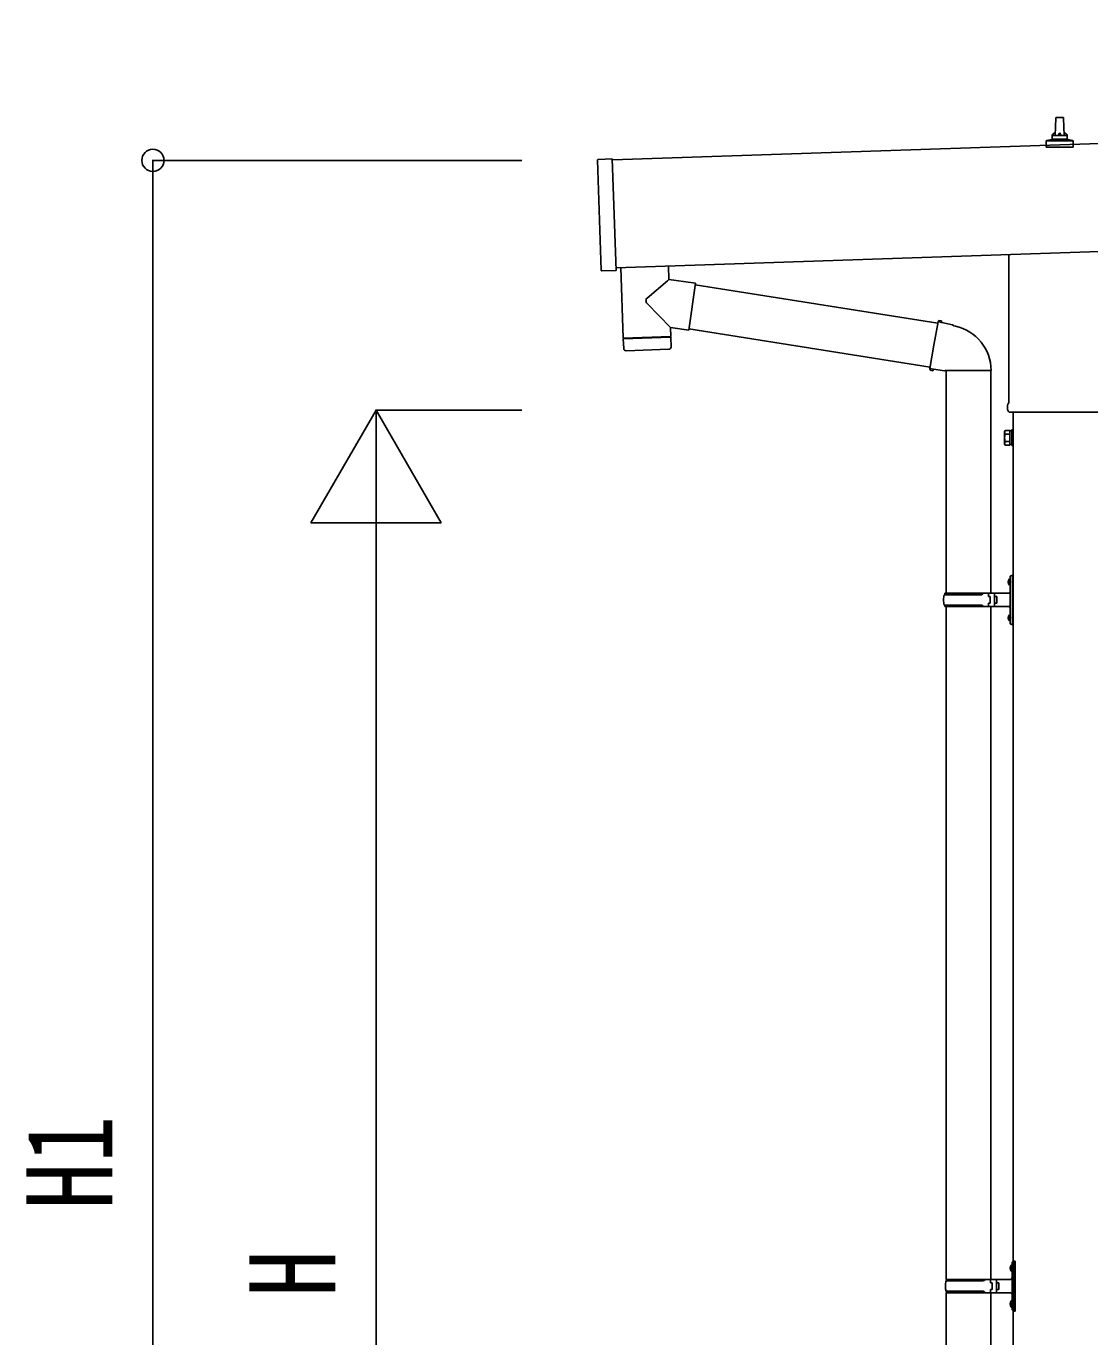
# Model space of a CAD drawing. Units: millimetres, scale not verified. Extents: x -14718 to 14718, y -10395 to 10395.
# Drawn here: x -4895 to -3465, y -596 to 1166 of the extents above; entities that cross this region are included whole.
import ezdxf
from ezdxf.enums import TextEntityAlignment as Align

# ---------------------------------------------------------------- set-up
doc = ezdxf.new("R2010")
doc.units = ezdxf.units.MM
doc.header["$LTSCALE"] = 40
for name, color, linetype in [('0-5_YKK_13', 4, 'Continuous'), ('0-6_YKK_A1', 4, 'Continuous'), ('0-7_YKK_D', 6, 'Continuous')]:
    doc.layers.add(name, color=color, linetype=linetype)
doc.styles.add('ＭＳ ゴシック', font='')
doc.styles.get('ＭＳ ゴシック').set_extended_font_data('MS Gothic')

msp = doc.modelspace()

# ---------------------------------------------------------------- linework, layer by layer
at = {"layer": '0-5_YKK_13'}
for p, q in [((-3511.79, 1018.76), (-3511.06, 1042.29)), ((-3510.06, 1043.26), (-3501.51, 1043.26)), ((-3500.51, 1042.29), (-3499.79, 1018.76)), ((-3524.04, 1003.26), (-3524.04, 1010.97)), ((-3523.66, 1011.76), (-3487.92, 1011.76)), ((-3523.27, 1011.95), (-3516.55, 1013.58)), ((-3516.17, 1013.76), (-3495.41, 1013.76)), ((-3515.79, 1014.55), (-3515.79, 1018.76)), ((-3514.79, 1018.76), (-3496.79, 1018.76)), ((-3495.79, 1014.55), (-3495.79, 1018.76)), ((-3488.3, 1011.95), (-3495.02, 1013.58)), ((-3487.54, 1003.26), (-3487.54, 1010.97)), ((-4106.97, 987.38), (-4125.96, 986.75)), ((-3487.54, 1003.26), (-3524.04, 1003.26)), ((-4121.99, 837.8), (-4126.92, 985.72)), ((-3574.09, 659.27), (-3574.09, 858.78)), ((-4031.5, 843.4), (-4030.9, 825.21)), ((-3995.3, 820.15), (-4004.26, 757.09)), ((-3995.56, 818.33), (-3669.66, 766.44)), ((-4028.74, 760.57), (-4060.24, 793.08)), ((-4028.74, 760.57), (-4004.26, 757.09)), ((-4028.74, 760.57), (-4028.34, 748.56)), ((-4004, 758.92), (-3680.08, 707.34)), ((-3669.34, 768.26), (-3674.87, 736.89)), ((-3669.34, 768.26), (-3668.19, 770.24)), ((-3668.19, 770.24), (-3664.63, 769.61)), ((-3664.63, 769.61), (-3664.22, 767.26)), ((-3649.7, 764.44), (-3648.02, 762.81)), ((-3648.02, 762.81), (-3645.9, 762.36)), ((-4092.27, 745.43), (-4091.61, 732.39)), ((-4087.81, 746.58), (-4087.76, 745.58)), ((-4032.84, 748.41), (-4032.82, 747.41)), ((-4031, 731.46), (-4088.51, 729.54)), ((-3680.4, 705.52), (-3674.87, 736.89)), ((-3680.4, 705.52), (-3680, 703.27)), ((-3680.4, 705.52), (-3675.25, 704.71)), ((-3680, 703.27), (-3676.44, 702.64)), ((-3676.44, 702.64), (-3675.25, 704.71)), ((-3675.25, 704.71), (-3660.64, 702.39)), ((-3660.64, 702.39), (-3658.44, 703.38)), ((-3598.14, 702.98), (-3659.32, 702.98)), ((-3658.29, 702.98), (-3658.29, 403.5)), ((-3598.29, 702.98), (-3598.29, 403.5)), ((-3575.79, 650.5), (-3575.79, 656)), ((-3437.85, 647), (-3573.72, 647)), ((-3579.79, 621), (-3579.03, 622.31)), ((-3579.79, 621), (-3579.79, 604)), ((-3572.79, 617.41), (-3579.03, 617.41)), ((-3579.79, 604), (-3579.03, 602.69)), ((-3572.79, 607.59), (-3579.03, 607.59)), ((-3572.79, 602.69), (-3579.03, 602.69)), ((-3570.29, 603.3), (-3572.79, 603.3)), ((-3572.29, 426.5), (-3569.29, 428)), ((-3572.29, 426.5), (-3572.29, 394.5)), ((-3569.29, 428), (-3569.29, 394.5)), ((-3569.29, 428), (-3568.29, 428)), ((-3568.29, 428), (-3568.29, 394.5)), ((-3574.59, 420.65), (-3572.54, 419.65)), ((-3573.32, 422.65), (-3572.69, 422.65)), ((-3573.32, 422.65), (-3573.32, 414.35)), ((-3573.32, 414.35), (-3572.69, 414.35)), ((-3572.69, 422.65), (-3572.69, 414.35)), ((-3572.69, 422.65), (-3572.29, 422.25)), ((-3572.69, 414.35), (-3572.29, 414.75)), ((-3572.54, 419.65), (-3571.93, 418.5)), ((-3572.29, 422.25), (-3572.29, 414.75)), ((-3661.29, 401.5), (-3610.96, 401.5)), ((-3660.29, 403.5), (-3574.29, 403.5)), ((-3660.29, 403.5), (-3660.29, 401.5)), ((-3601.29, 403.5), (-3601.29, 399)), ((-3601.29, 399), (-3599.29, 399)), ((-3601.29, 385.5), (-3601.29, 390)), ((-3601.29, 390), (-3599.29, 390)), ((-3599.29, 399), (-3599.29, 394.5)), ((-3599.29, 390), (-3599.29, 394.5)), ((-3593.29, 403.5), (-3593.29, 394.5)), ((-3593.29, 399), (-3590.29, 399)), ((-3593.29, 385.5), (-3593.29, 394.5)), ((-3593.29, 390), (-3590.29, 390)), ((-3590.29, 399), (-3590.29, 394.5)), ((-3590.29, 390), (-3590.29, 394.5)), ((-3572.29, 362.5), (-3572.29, 394.5)), ((-3569.29, 361), (-3569.29, 394.5)), ((-3568.29, 361), (-3568.29, 394.5)), ((-3661.29, 387.5), (-3610.96, 387.5)), ((-3660.29, 385.5), (-3660.29, 387.5)), ((-3660.29, 385.5), (-3574.29, 385.5)), ((-3658.29, 385.5), (-3658.29, -519)), ((-3598.29, 385.5), (-3598.29, -519)), ((-3574.59, 372.65), (-3572.54, 371.65)), ((-3573.32, 374.65), (-3572.69, 374.65)), ((-3573.32, 374.65), (-3573.32, 366.35)), ((-3572.69, 374.65), (-3572.69, 366.35)), ((-3572.69, 374.65), (-3572.29, 374.25)), ((-3572.54, 371.65), (-3571.93, 370.5)), ((-3572.29, 374.25), (-3572.29, 366.75)), ((-3573.32, 366.35), (-3572.69, 366.35)), ((-3572.69, 366.35), (-3572.29, 366.75)), ((-3572.29, 362.5), (-3569.29, 361)), ((-3569.29, 361), (-3568.29, 361)), ((-3572.09, -501.85), (-3570.04, -502.85)), ((-3570.82, -499.85), (-3570.19, -499.85)), ((-3570.82, -499.85), (-3570.82, -508.15)), ((-3570.82, -508.15), (-3570.19, -508.15)), ((-3570.19, -499.85), (-3570.19, -508.15)), ((-3570.19, -499.85), (-3569.79, -500.25)), ((-3570.19, -508.15), (-3569.79, -507.75)), ((-3570.04, -502.85), (-3569.43, -504)), ((-3569.79, -496), (-3566.79, -494.5)), ((-3569.79, -496), (-3569.79, -528)), ((-3569.79, -500.25), (-3569.79, -507.75)), ((-3566.79, -494.5), (-3566.79, -528)), ((-3566.79, -494.5), (-3565.79, -494.5)), ((-3565.79, -494.5), (-3565.79, -528)), ((-3658.79, -521), (-3608.46, -521)), ((-3657.79, -519), (-3571.79, -519)), ((-3657.79, -519), (-3657.79, -521)), ((-3598.79, -519), (-3598.79, -523.5)), ((-3598.79, -523.5), (-3596.79, -523.5)), ((-3596.79, -523.5), (-3596.79, -528)), ((-3596.79, -532.5), (-3596.79, -528)), ((-3590.79, -519), (-3590.79, -528)), ((-3590.79, -523.5), (-3587.79, -523.5)), ((-3590.79, -537), (-3590.79, -528)), ((-3587.79, -523.5), (-3587.79, -528)), ((-3587.79, -532.5), (-3587.79, -528)), ((-3569.79, -560), (-3569.79, -528)), ((-3566.79, -561.5), (-3566.79, -528)), ((-3565.79, -561.5), (-3565.79, -528)), ((-3658.79, -535), (-3608.46, -535)), ((-3658.29, -536.99), (-3658.29, -1441.5)), ((-3657.79, -537), (-3657.79, -535)), ((-3657.79, -537), (-3571.79, -537)), ((-3598.79, -537), (-3598.79, -532.5)), ((-3598.79, -532.5), (-3596.79, -532.5)), ((-3598.29, -536.99), (-3598.29, -1441.5)), ((-3590.79, -532.5), (-3587.79, -532.5)), ((-3572.09, -549.85), (-3570.04, -550.85)), ((-3570.82, -547.85), (-3570.19, -547.85)), ((-3570.82, -547.85), (-3570.82, -556.15)), ((-3570.82, -556.15), (-3570.19, -556.15)), ((-3570.19, -547.85), (-3570.19, -556.15)), ((-3570.19, -547.85), (-3569.79, -548.25)), ((-3570.19, -556.15), (-3569.79, -555.75)), ((-3570.04, -550.85), (-3569.43, -552)), ((-3569.79, -548.25), (-3569.79, -555.75)), ((-3569.79, -560), (-3566.79, -561.5)), ((-3566.79, -561.5), (-3565.79, -561.5))]:
    msp.add_line(p, q, dxfattribs=at)
for points in [[(-4106.97, 987.38), (-4101.97, 837.46), (-4120.96, 836.83)], [(-4095.47, 841.27), (-4092.31, 746.43), (-4028.34, 748.56)], [(-4030.9, 825.21), (-4032.99, 823.45), (-4060.2, 800.41)], [(-3995.3, 820.15), (-4021.21, 823.84), (-4030.9, 825.21)], [(-3669.34, 768.26), (-3664.22, 767.26), (-3649.7, 764.44)], [(-4028.1, 734.51), (-4028.31, 747.56), (-4092.27, 745.43)], [(-3572.79, 602.69), (-3572.79, 622.31), (-3579.03, 622.31)], [(-3572.79, 603.3), (-3572.79, 621.7), (-3570.29, 621.7)], [(-3574.59, 416.35), (-3572.54, 417.35), (-3571.93, 418.5)], [(-3574.59, 368.35), (-3572.54, 369.35), (-3571.93, 370.5)], [(-3572.09, -506.15), (-3570.04, -505.15), (-3569.43, -504)], [(-3572.09, -554.15), (-3570.04, -553.15), (-3569.43, -552)]]:
    msp.add_lwpolyline(points, dxfattribs=at)
msp.add_lwpolyline([(-3570.29, 602), (-3570.29, 623), (-3568.29, 623), (-3568.29, 602)], close=True, dxfattribs=at)
for centre, radius, start, end in [((-3510.06, 1042.26), 1, 90, 178.60509), ((-3501.51, 1042.26), 1, 1.39491, 90), ((-3511.7, 1018.13), 4.13, 90, 171.17633), ((-3502.45, 1018.76), 4.83, 133.60282, 180), ((-3509.12, 1018.76), 4.83, 0, 46.39718), ((-3499.87, 1018.13), 4.13, 8.82367, 90), ((-3523.04, 1010.97), 1, 103.62699, 180), ((-3516.79, 1014.55), 1, 283.62699, 0), ((-3514.79, 1017.76), 1, 90, 180), ((-3496.79, 1017.76), 1, 0, 90), ((-3494.79, 1014.55), 1, 180, 256.37301), ((-3488.54, 1010.97), 1, 0, 76.37301), ((-4125.92, 985.75), 1, 91.90915, 181.90915), ((-4120.99, 837.83), 1, 181.90915, 271.90915), ((-4056.82, 796.73), 5, 132.56466, 226.88314), ((-3658.44, 703.38), 60.3, 359.62495, 78), ((-4088.61, 732.54), 3, 182.90915, 271.95747), ((-4031.1, 734.46), 3, 271.90915, 0.90915), ((-3571.79, 656), 4, 125.09963, 180), ((-3571.79, 650.5), 4, 180, 194.47751), ((-3571.79, 650.5), 4, 194.47751, 241.04498), ((-3563.55, 612.5), 16.24, 162.41205, 197.58795), ((-3575.44, 619.86), 4.34, 145.61575, 214.38425), ((-3575.44, 605.14), 4.34, 145.61575, 214.38425), ((-3568.99, 418.5), 6, 136.21765, 223.78235), ((-3574.29, 405.5), 2, 270, 359.99998), ((-3612.54, 394.5), 49.25, 171.82876, 180.00002), ((-3612.54, 394.5), 49.25, 180.00002, 188.17127), ((-3610.96, 403.5), 2, 270, 359.99998), ((-3610.96, 385.5), 2, 0.00005, 90.00004), ((-3568.99, 370.5), 6, 136.21765, 223.78235), ((-3574.29, 383.5), 2, 0.00005, 90.00004), ((-3566.49, -504), 6, 136.21765, 223.78235), ((-3610.04, -528), 49.25, 171.82876, 180.00002), ((-3610.04, -528), 49.25, 180.00002, 188.17127), ((-3608.46, -519), 2, 270, 359.99998), ((-3571.79, -517), 2, 270, 359.99998), ((-3608.46, -537), 2, 0.00005, 90.00004), ((-3571.79, -539), 2, 0.00005, 90.00004), ((-3566.49, -552), 6, 136.21765, 223.78235)]:
    msp.add_arc(centre, radius, start, end, dxfattribs=at)
at = {"layer": '0-6_YKK_A1'}
for p, q in [((1285.08, 1165.81), (-4106.93, 986.1)), ((-4102.1, 841.18), (1289.91, 1020.92)), ((-3568.29, 647), (-3568.29, -2150.5))]:
    msp.add_line(p, q, dxfattribs=at)
at = {"layer": '0-7_YKK_D'}
for p, q in [((-4228.43, 985.45), (-4725.39, 985.45)), ((-4724.39, -1650.5), (-4724.39, 985.45)), ((-4424.39, 649.5), (-4511.89, 497.95)), ((-4228.43, 649.5), (-4425.39, 649.5)), ((-4424.39, 649.5), (-4336.89, 497.95)), ((-4424.39, 649.5), (-4424.39, 346.39)), ((-4511.89, 497.95), (-4336.89, 497.95)), ((-4424.39, -1475.5), (-4424.39, 474.5))]:
    msp.add_line(p, q, dxfattribs=at)
msp.add_circle((-4724.39, 985.45), 14.88, dxfattribs=at)

# ---------------------------------------------------------------- texts
at = {"layer": '0-7_YKK_D', "style": 'ＭＳ ゴシック', "width": 0.8}
for s, p in [('H1', (-4744.39, -424.93)), ('H', (-4444.39, -542.5))]:
    msp.add_text(s, height=115.5, rotation=90, dxfattribs=at).set_placement(p, align=Align.BOTTOM_LEFT)

doc.saveas('drawing.dxf')
